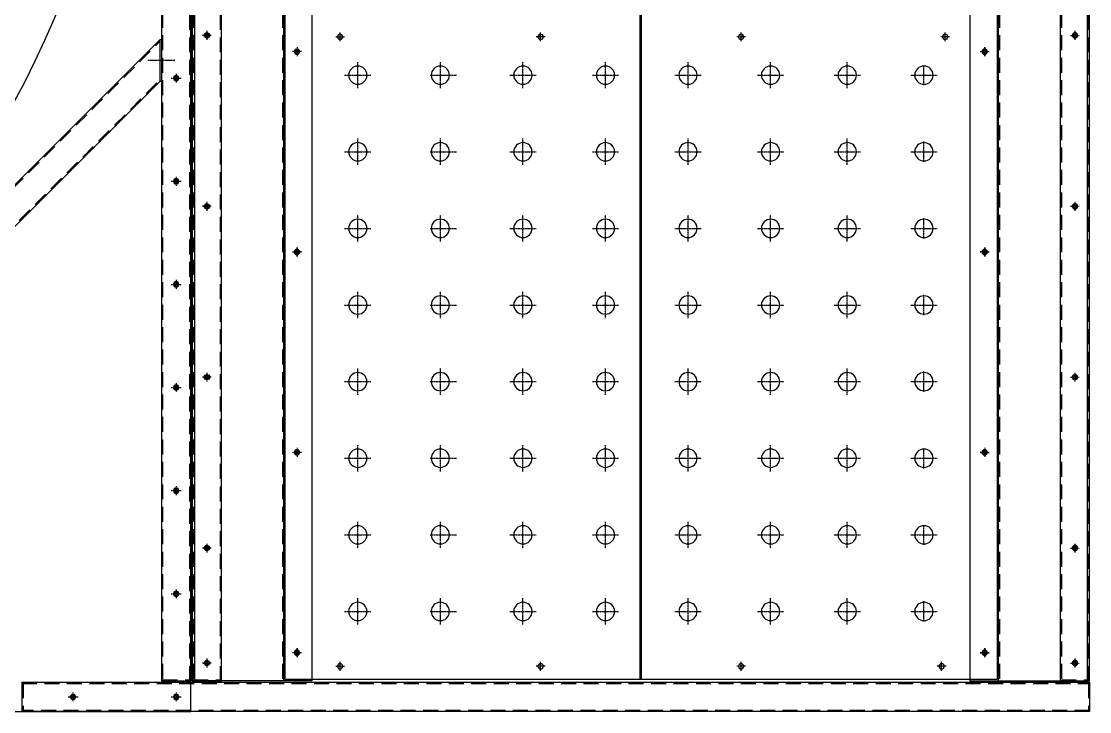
# Model space of a CAD drawing. Header units: millimetres. Extents: x 28244 to 53466, y 0 to 17836.
# Drawn here: x 36396 to 38207, y 11724 to 12896 of the extents above; entities that cross this region are included whole.
import ezdxf

# ---------------------------------------------------------------- set-up
doc = ezdxf.new("R2010")
doc.units = ezdxf.units.MM
doc.linetypes.add('CENTER', pattern=[2, 1.25, -0.25, 0.25, -0.25])
doc.linetypes.add('HIDDEN', pattern=[9.525, 6.35, -3.175])
for name, color, linetype in [('CENTER', 1, 'CENTER'), ('HOLE', 7, 'Continuous'), ('숨은선', 5, 'HIDDEN')]:
    doc.layers.add(name, color=color, linetype=linetype)

# ---------------------------------------------------------------- blocks, each defined once
blk = doc.blocks.new('A$C7C2B1D71')
for p, q in [((0, 50), (3496, 50)), ((3496, 50), (3496, 0)), ((3496, 0), (0, 0))]:
    blk.add_line(p, q)
for centre in [(2400.5, 25), (2400.5, 25), (2400.5, 25), (2400.5, 25), (2690.5, 25), (2690.5, 25), (2690.5, 25), (2690.5, 25), (2980.5, 25), (2980.5, 25), (2980.5, 25), (2980.5, 25), (2980.5, 25), (2980.5, 25), (2980.5, 25), (2980.5, 25), (3270.5, 25), (3270.5, 25), (3270.5, 25), (3270.5, 25), (3465.5, 25), (3465.5, 25), (3465.5, 25), (3465.5, 25)]:
    blk.add_circle(centre, 3)
at = {"layer": 'CENTER'}
for p, q in [((2405.5, 25), (2395.5, 25)), ((2405.5, 25), (2395.5, 25)), ((2405.5, 25), (2395.5, 25)), ((2405.5, 25), (2395.5, 25)), ((2400.5, 30.6), (2400.5, 19.3)), ((2685.5, 25), (2695.5, 25)), ((2685.5, 25), (2695.5, 25)), ((2685.5, 25), (2695.5, 25)), ((2685.5, 25), (2695.5, 25)), ((2690.5, 30.6), (2690.5, 19.3)), ((2975.5, 25), (2985.5, 25)), ((2975.5, 25), (2985.5, 25)), ((2975.5, 25), (2985.5, 25)), ((2975.5, 25), (2985.5, 25)), ((2975.5, 25), (2985.5, 25)), ((2975.5, 25), (2985.5, 25)), ((2975.5, 25), (2985.5, 25)), ((2975.5, 25), (2985.5, 25)), ((2980.5, 30.6), (2980.5, 19.3)), ((2980.5, 30.6), (2980.5, 19.3)), ((3265.5, 25), (3275.5, 25)), ((3265.5, 25), (3275.5, 25)), ((3265.5, 25), (3275.5, 25)), ((3265.5, 25), (3275.5, 25)), ((3270.5, 30.6), (3270.5, 19.3)), ((3470.5, 25), (3460.5, 25)), ((3470.5, 25), (3460.5, 25)), ((3470.5, 25), (3460.5, 25)), ((3470.5, 25), (3460.5, 25)), ((3465.5, 30.6), (3465.5, 19.3))]:
    blk.add_line(p, q, dxfattribs=at)
at = {"layer": '숨은선', "ltscale": 4}
for p, q in [((0, 48), (3496, 48)), ((3494, 48), (3494, 2)), ((3496, 2), (0, 2))]:
    blk.add_line(p, q, dxfattribs=at)
blk = doc.blocks.new('A$C6A00262C')
for p, q in [((1810.5, 50), (0, 50)), ((0, 50), (0, 0)), ((1810.5, 50), (1810.5, 0)), ((0, 0), (1810.5, 0))]:
    blk.add_line(p, q)
for centre in [(1549, 25), (1724, 25)]:
    blk.add_circle(centre, 3)
at = {"layer": 'CENTER'}
for p, q in [((1554.6, 25), (1543.2, 25)), ((1549, 30), (1549, 20)), ((1729.6, 25), (1718.2, 25)), ((1724, 30), (1724, 20))]:
    blk.add_line(p, q, dxfattribs=at)
at = {"layer": '숨은선', "ltscale": 4}
for p, q in [((1810.5, 48), (0, 48)), ((2, 48), (2, 2)), ((1808.5, 48), (1808.5, 2)), ((0, 2), (1810.5, 2))]:
    blk.add_line(p, q, dxfattribs=at)
blk = doc.blocks.new('A$C43846423')
for p, q in [((3496, 199), (0, 199)), ((0, 0), (0, 199)), ((3496, 48), (0, 48)), ((3496, 0), (0, 0))]:
    blk.add_line(p, q)
for centre, radius in [((30.5, 178), 4.5), ((225.5, 178), 4.5), ((515.5, 178), 4.5), ((805.5, 178), 4.5), ((1095.5, 178), 4.5), ((48, 25), 3), ((388, 25), 3), ((728, 25), 3), ((1068, 25), 3)]:
    blk.add_circle(centre, radius)
at = {"layer": 'CENTER'}
for p, q in [((30.5, 170.5), (30.5, 185.5)), ((225.5, 170.5), (225.5, 185.5)), ((515.5, 170.5), (515.5, 185.5)), ((805.5, 170.5), (805.5, 185.5)), ((1095.5, 170.5), (1095.5, 185.5)), ((38, 178), (23, 178)), ((36.2, 178), (24.8, 178)), ((233, 178), (218, 178)), ((523, 178), (508, 178)), ((813, 178), (798, 178)), ((1103, 178), (1088, 178)), ((55.5, 25), (40.5, 25)), ((48, 17.5), (48, 32.5)), ((395.5, 25), (380.5, 25)), ((388, 17.5), (388, 32.5)), ((735.5, 25), (720.5, 25)), ((728, 17.5), (728, 32.5)), ((1075.5, 25), (1060.5, 25)), ((1068, 17.5), (1068, 32.5))]:
    blk.add_line(p, q, dxfattribs=at)
at = {"layer": '숨은선', "ltscale": 4}
blk.add_line((3496, 50), (0, 50), dxfattribs=at)
blk = doc.blocks.new('A$C0AC371DE')
for p, q in [((0, 50), (3496, 50)), ((3496, 50), (3496, 0)), ((3496, 0), (0, 0))]:
    blk.add_line(p, q)
for centre in [(2400.5, 25), (2690.5, 25), (2980.5, 25), (3270.5, 25), (3465.5, 25)]:
    blk.add_circle(centre, 3)
at = {"layer": 'CENTER'}
for p, q in [((2405.5, 25), (2395.5, 25)), ((2400.5, 30.6), (2400.5, 19.3)), ((2685.5, 25), (2695.5, 25)), ((2690.5, 30.6), (2690.5, 19.3)), ((2975.5, 25), (2985.5, 25)), ((2980.5, 30.6), (2980.5, 19.3)), ((2980.5, 30.6), (2980.5, 19.3)), ((3265.5, 25), (3275.5, 25)), ((3270.5, 30.6), (3270.5, 19.3)), ((3470.5, 25), (3460.5, 25)), ((3465.5, 30.6), (3465.5, 19.3))]:
    blk.add_line(p, q, dxfattribs=at)
at = {"layer": '숨은선', "ltscale": 4}
for p, q in [((0, 48), (3496, 48)), ((3494, 48), (3494, 2)), ((3496, 2), (0, 2))]:
    blk.add_line(p, q, dxfattribs=at)
blk = doc.blocks.new('A$C188900F8')
for p, q in [((0, 3490), (0, 0)), ((1208, 3490), (1208, 0)), ((1208, 0), (0, 0))]:
    blk.add_line(p, q)
for centre, radius in [((88, 1090), 4.5), ((434, 1090), 4.5), ((774, 1090), 4.5), ((1114, 1090), 4.5), ((21, 1065), 4.5), ((1187, 1065), 4.5), ((124, 1025), 15.5), ((254, 1025), 15.5), ((384, 1025), 15.5), ((524, 1025), 15.5), ((664, 1025), 15.5), ((804, 1025), 15.5), ((944, 1025), 15.5), ((1084, 1025), 15.5), ((124, 895), 15.5), ((254, 895), 15.5), ((384, 895), 15.5), ((524, 895), 15.5), ((664, 895), 15.5), ((804, 895), 15.5), ((944, 895), 15.5), ((1084, 895), 15.5), ((124, 765), 15.5), ((254, 765), 15.5), ((384, 765), 15.5), ((524, 765), 15.5), ((664, 765), 15.5), ((804, 765), 15.5), ((944, 765), 15.5), ((1084, 765), 15.5), ((21, 725), 4.5), ((1187, 725), 4.5), ((124, 635), 15.5), ((254, 635), 15.5), ((384, 635), 15.5), ((524, 635), 15.5), ((664, 635), 15.5), ((804, 635), 15.5), ((944, 635), 15.5), ((1084, 635), 15.5), ((124, 505), 15.5), ((254, 505), 15.5), ((384, 505), 15.5), ((524, 505), 15.5), ((664, 505), 15.5), ((804, 505), 15.5), ((944, 505), 15.5), ((1084, 505), 15.5), ((21, 385), 4.5), ((124, 375), 15.5), ((254, 375), 15.5), ((384, 375), 15.5), ((524, 375), 15.5), ((664, 375), 15.5), ((804, 375), 15.5), ((944, 375), 15.5), ((1084, 375), 15.5), ((1187, 385), 4.5), ((124, 245), 15.5), ((254, 245), 15.5), ((384, 245), 15.5), ((524, 245), 15.5), ((664, 245), 15.5), ((804, 245), 15.5), ((944, 245), 15.5), ((1084, 245), 15.5), ((124, 115), 15.5), ((254, 115), 15.5), ((384, 115), 15.5), ((524, 115), 15.5), ((664, 115), 15.5), ((804, 115), 15.5), ((944, 115), 15.5), ((1084, 115), 15.5), ((21, 45), 4.5), ((1187, 45), 4.5), ((94, 22), 4.5), ((434, 22), 4.5), ((774, 22), 4.5), ((1114, 22), 4.5)]:
    blk.add_circle(centre, radius)
at = {"layer": 'CENTER'}
for p, q in [((80.5, 1090), (95.5, 1090)), ((88, 1082.5), (88, 1097.5)), ((426.5, 1090), (441.5, 1090)), ((434, 1082.5), (434, 1097.5)), ((766.5, 1090), (781.5, 1090)), ((774, 1082.5), (774, 1097.5)), ((1121.5, 1090), (1106.5, 1090)), ((1114, 1082.5), (1114, 1097.5)), ((21, 1057.5), (21, 1072.5)), ((1187, 1072.5), (1187, 1057.5)), ((28.5, 1065), (13.5, 1065)), ((1179.5, 1065), (1194.5, 1065)), ((124, 1007.8), (124, 1042.2)), ((254, 1002.7), (254, 1047.3)), ((384, 1002.7), (384, 1047.3)), ((524, 1002.7), (524, 1047.3)), ((664, 1002.7), (664, 1047.3)), ((804, 1002.7), (804, 1047.3)), ((944, 1002.7), (944, 1047.3)), ((1084, 1002.7), (1084, 1047.3)), ((146.3, 1025), (101.7, 1025)), ((276.3, 1025), (231.7, 1025)), ((406.3, 1025), (361.7, 1025)), ((546.3, 1025), (501.7, 1025)), ((686.3, 1025), (641.7, 1025)), ((826.3, 1025), (781.7, 1025)), ((961.3, 1025), (916.7, 1025)), ((1106.3, 1025), (1061.7, 1025)), ((124, 877.8), (124, 912.2)), ((254, 872.7), (254, 917.3)), ((384, 872.7), (384, 917.3)), ((524, 872.7), (524, 917.3)), ((664, 872.7), (664, 917.3)), ((804, 872.7), (804, 917.3)), ((944, 872.7), (944, 917.3)), ((1084, 872.7), (1084, 917.3)), ((146.3, 895), (101.7, 895)), ((276.3, 895), (231.7, 895)), ((406.3, 895), (361.7, 895)), ((546.3, 895), (501.7, 895)), ((686.3, 895), (641.7, 895)), ((826.3, 895), (781.7, 895)), ((961.3, 895), (916.7, 895)), ((1106.3, 895), (1061.7, 895)), ((124, 747.8), (124, 782.2)), ((254, 742.7), (254, 787.3)), ((384, 742.7), (384, 787.3)), ((524, 742.7), (524, 787.3)), ((664, 742.7), (664, 787.3)), ((804, 742.7), (804, 787.3)), ((944, 742.7), (944, 787.3)), ((1084, 742.7), (1084, 787.3)), ((146.3, 765), (101.7, 765)), ((276.3, 765), (231.7, 765)), ((406.3, 765), (361.7, 765)), ((546.3, 765), (501.7, 765)), ((686.3, 765), (641.7, 765)), ((826.3, 765), (781.7, 765)), ((961.3, 765), (916.7, 765)), ((1106.3, 765), (1061.7, 765)), ((13.5, 725), (28.5, 725)), ((21, 717.5), (21, 732.5)), ((1194.5, 725), (1179.5, 725)), ((1187, 717.5), (1187, 732.5)), ((124, 617.8), (124, 652.2)), ((254, 612.7), (254, 657.3)), ((384, 612.7), (384, 657.3)), ((524, 612.7), (524, 657.3)), ((664, 612.7), (664, 657.3)), ((804, 612.7), (804, 657.3)), ((944, 612.7), (944, 657.3)), ((1084, 612.7), (1084, 657.3)), ((146.3, 635), (101.7, 635)), ((276.3, 635), (231.7, 635)), ((406.3, 635), (361.7, 635)), ((546.3, 635), (501.7, 635)), ((686.3, 635), (641.7, 635)), ((826.3, 635), (781.7, 635)), ((961.3, 635), (916.7, 635)), ((1106.3, 635), (1061.7, 635)), ((254, 482.7), (254, 527.3)), ((384, 482.7), (384, 527.3)), ((524, 482.7), (524, 527.3)), ((664, 482.7), (664, 527.3)), ((804, 482.7), (804, 527.3)), ((944, 482.7), (944, 527.3)), ((1084, 482.7), (1084, 527.3)), ((124, 487.8), (124, 522.2)), ((146.3, 505), (101.7, 505)), ((276.3, 505), (231.7, 505)), ((406.3, 505), (361.7, 505)), ((546.3, 505), (501.7, 505)), ((686.3, 505), (641.7, 505)), ((826.3, 505), (781.7, 505)), ((961.3, 505), (916.7, 505)), ((1106.3, 505), (1061.7, 505)), ((13.5, 385), (28.5, 385)), ((21, 392.5), (21, 377.5)), ((124, 357.8), (124, 392.2)), ((254, 352.7), (254, 397.3)), ((384, 352.7), (384, 397.3)), ((524, 352.7), (524, 397.3)), ((664, 352.7), (664, 397.3)), ((804, 352.7), (804, 397.3)), ((944, 352.7), (944, 397.3)), ((1084, 352.7), (1084, 397.3)), ((1179.5, 385), (1194.5, 385)), ((1187, 392.5), (1187, 377.5)), ((146.3, 375), (101.7, 375)), ((276.3, 375), (231.7, 375)), ((406.3, 375), (361.7, 375)), ((546.3, 375), (501.7, 375)), ((686.3, 375), (641.7, 375)), ((826.3, 375), (781.7, 375)), ((961.3, 375), (916.7, 375)), ((1106.3, 375), (1061.7, 375)), ((124, 227.8), (124, 262.2)), ((254, 222.7), (254, 267.3)), ((384, 222.7), (384, 267.3)), ((524, 222.7), (524, 267.3)), ((664, 222.7), (664, 267.3)), ((804, 222.7), (804, 267.3)), ((944, 222.7), (944, 267.3)), ((1084, 222.7), (1084, 267.3)), ((146.3, 245), (101.7, 245)), ((276.3, 245), (231.7, 245)), ((406.3, 245), (361.7, 245)), ((546.3, 245), (501.7, 245)), ((686.3, 245), (641.7, 245)), ((826.3, 245), (781.7, 245)), ((961.3, 245), (916.7, 245)), ((1106.3, 245), (1061.7, 245)), ((124, 97.8), (124, 132.2)), ((254, 92.7), (254, 137.3)), ((384, 92.7), (384, 137.3)), ((524, 92.7), (524, 137.3)), ((664, 92.7), (664, 137.3)), ((804, 92.7), (804, 137.3)), ((944, 92.7), (944, 137.3)), ((1084, 92.7), (1084, 137.3)), ((146.3, 115), (101.7, 115)), ((276.3, 115), (231.7, 115)), ((406.3, 115), (361.7, 115)), ((546.3, 115), (501.7, 115)), ((686.3, 115), (641.7, 115)), ((826.3, 115), (781.7, 115)), ((961.3, 115), (916.7, 115)), ((1106.3, 115), (1061.7, 115)), ((13.5, 45), (28.5, 45)), ((21, 37.5), (21, 52.5)), ((1179.5, 45), (1194.5, 45)), ((1187, 37.5), (1187, 52.5)), ((86.5, 22), (101.5, 22)), ((94, 14.5), (94, 29.5)), ((426.5, 22), (441.5, 22)), ((434, 14.5), (434, 29.5)), ((766.5, 22), (781.5, 22)), ((774, 14.5), (774, 29.5)), ((1121.5, 22), (1106.5, 22)), ((1114, 14.5), (1114, 29.5))]:
    blk.add_line(p, q, dxfattribs=at)
at = {"layer": 'HOLE'}
for p, q in [((603, 0), (603, 3490)), ((605, 0), (605, 3490))]:
    blk.add_line(p, q, dxfattribs=at)
blk = doc.blocks.new('A$C017A7880')
for p, q in [((3496, 50), (0, 50)), ((0, 0), (0, 50)), ((3496, 0), (0, 0))]:
    blk.add_line(p, q)
for centre in [(148, 25), (323, 25), (498, 25), (673, 25), (848, 25), (1023, 25)]:
    blk.add_circle(centre, 3)
at = {"layer": 'CENTER'}
for p, q in [((153, 25), (143, 25)), ((148, 19.4), (148, 30.7)), ((328, 25), (318, 25)), ((323, 19.4), (323, 30.7)), ((503, 25), (493, 25)), ((498, 19.4), (498, 30.7)), ((678, 25), (668, 25)), ((673, 19.4), (673, 30.7)), ((853, 25), (843, 25)), ((848, 19.4), (848, 30.7)), ((1028, 25), (1018, 25)), ((1023, 19.4), (1023, 30.7))]:
    blk.add_line(p, q, dxfattribs=at)
at = {"layer": '숨은선', "ltscale": 4}
for p, q in [((0, 48), (3496, 48)), ((2, 2), (2, 48)), ((3496, 2), (0, 2))]:
    blk.add_line(p, q, dxfattribs=at)
blk = doc.blocks.new('A$C0AD70E43')
blk.add_line((3731.2, 1867.2), (3731.2, 68.2))
for centre in [(3531.2, 1842.2), (3706.2, 1842.2), (3706.2, 1667.2), (3706.2, 1492.2), (3706.2, 1317.2), (3706.2, 1142.2), (3706.2, 967.2), (3706.2, 792.2)]:
    blk.add_circle(centre, 4.5)
at = {"layer": 'CENTER'}
for p, q in [((3531.2, 1834.7), (3531.2, 1849.7)), ((3706.2, 1834.7), (3706.2, 1849.7)), ((3522.8, 1842.2), (3539.8, 1842.2)), ((3697.8, 1842.2), (3714.8, 1842.2)), ((3697.8, 1667.2), (3714.8, 1667.2)), ((3706.2, 1659.7), (3706.2, 1674.7)), ((3697.8, 1492.2), (3714.8, 1492.2)), ((3706.2, 1484.7), (3706.2, 1499.7)), ((3706.2, 1309.7), (3706.2, 1324.7)), ((3697.8, 1317.2), (3714.8, 1317.2)), ((3697.8, 1142.2), (3714.8, 1142.2)), ((3706.2, 1134.7), (3706.2, 1149.7)), ((3697.8, 967.2), (3714.8, 967.2)), ((3706.2, 959.7), (3706.2, 974.7)), ((3706.2, 784.7), (3706.2, 799.7)), ((3697.8, 792.2), (3714.8, 792.2))]:
    blk.add_line(p, q, dxfattribs=at)
at = {"layer": 'CENTER', "color": 7, "linetype": 'Continuous'}
blk.add_arc((2020.2, 67.2), 1605, 0.0357, 179.9643, dxfattribs=at)
at = {"layer": 'HOLE'}
blk.add_line((309.2, 1867.2), (3731.2, 1867.2), dxfattribs=at)
blk = doc.blocks.new('A$C74997E83')
for p, q in [((0, 1.4), (50, 51.4)), ((51.4, 50), (1.4, 0)), ((51.4, 50), (50, 51.4)), ((1490.7, 50), (51.4, 50)), ((1490.7, 50), (1492.1, 51.4)), ((1540.7, 0), (1490.7, 50)), ((1492.1, 51.4), (1542.1, 1.4)), ((1.4, 0), (0, 1.4)), ((1540.7, 0), (1.4, 0)), ((1540.7, 0), (1542.1, 1.4))]:
    blk.add_line(p, q)
blk.add_circle((771.1, 25), 3)
at = {"layer": 'CENTER'}
for p, q in [((8.8, 42.6), (41.1, 10.3)), ((1533.3, 42.6), (1501, 10.3)), ((776.1, 25), (766.1, 25)), ((771.1, 19.4), (771.1, 30.7))]:
    blk.add_line(p, q, dxfattribs=at)
at = {"layer": '숨은선', "ltscale": 4}
for p, q in [((1492.7, 48), (49.4, 48)), ((1538.7, 2), (3.4, 2))]:
    blk.add_line(p, q, dxfattribs=at)

msp = doc.modelspace()

# ---------------------------------------------------------------- block references
at = {"layer": 'HOLE', "xscale": -1}
for name, p, rotation in [('A$C017A7880', (36633.4, 11776.2), 270), ('A$C0AC371DE', (36735.4, 15272.2), 90), ('A$C43846423', (38004.4, 11776.2), 270), ('A$C7C2B1D71', (38207.4, 15272.2), 90), ('A$C0AD70E43', (32952.2, 13591.4), 180)]:
    msp.add_blockref(name, p, dxfattribs=dict(at, rotation=rotation))
at = {"layer": 'HOLE'}
for name, p, rotation in [('A$C43846423', (36888.5, 11776.2), 90.00000000000001), ('A$C74997E83', (36632.4, 12865.7), 224.9999999999999)]:
    msp.add_blockref(name, p, dxfattribs=dict(at, rotation=rotation))
at = {"layer": 'HOLE', "xscale": -1}
for name, p in [('A$C188900F8', (38050.4, 11779.2)), ('A$C6A00262C', (38207.4, 11724.2))]:
    msp.add_blockref(name, p, dxfattribs=at)

doc.saveas('drawing.dxf')
